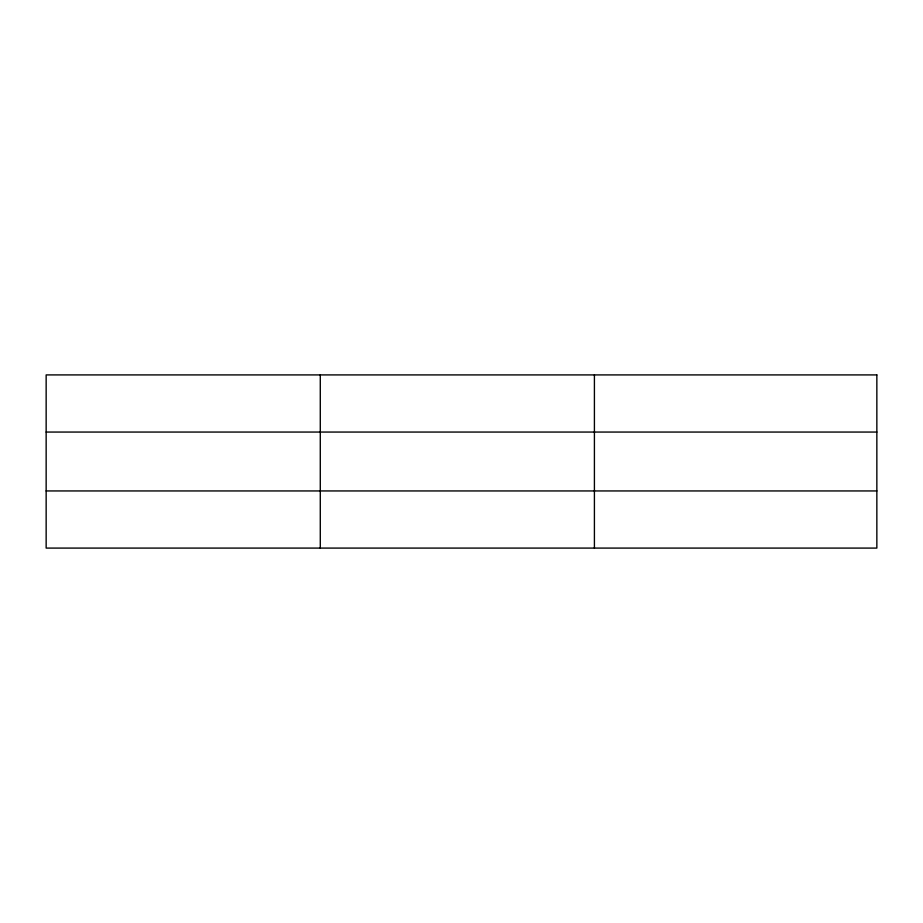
<?xml version="1.0" encoding="UTF-8"?>
<svg xmlns="http://www.w3.org/2000/svg" width="923" height="923" viewBox="0 0 923 923"><rect width="100%" height="100%" fill="white"/><g stroke="black" fill="none" stroke-linecap="round" stroke-linejoin="round"><path stroke-width="1.38" d="M320.281 548.089L320.281 374.911M594.412 548.089L594.412 374.911M46.15 432.056L876.85 432.056M46.15 490.944L876.85 490.944M876.85 374.911L876.85 548.089L46.15 548.089L46.15 374.911L876.85 374.911"/></g></svg>
